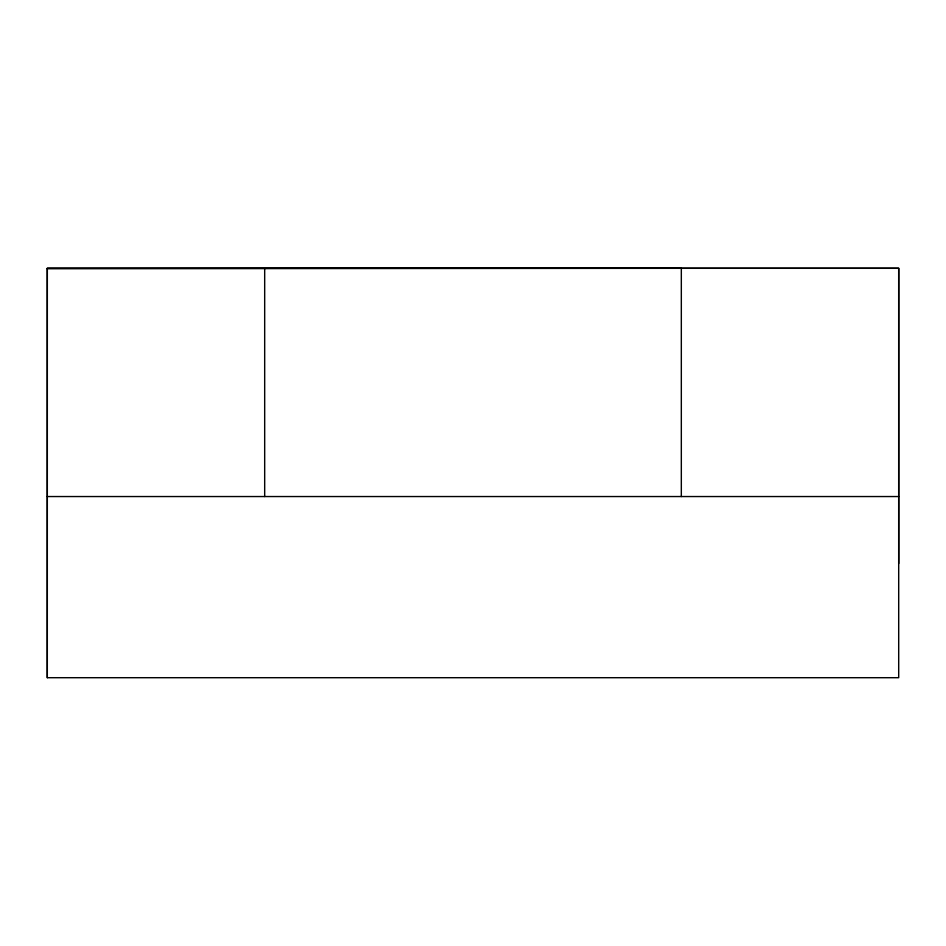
<?xml version="1.0" encoding="UTF-8"?>
<svg xmlns="http://www.w3.org/2000/svg" width="946" height="946" viewBox="0 0 946 946"><rect width="100%" height="100%" fill="white"/><g stroke="black" fill="none" stroke-linecap="round" stroke-linejoin="round"><path stroke-width="1.42" d="M47.3 677.703L47.3 268.297L898.7 268.297L898.7 677.703L47.3 677.703L47.324 268.297L898.7 268.297L898.7 563.556M681.321 496.544L681.321 268.297L47.3 268.723M47.3 496.544L898.7 496.544M264.679 268.723L264.679 496.544"/></g></svg>
